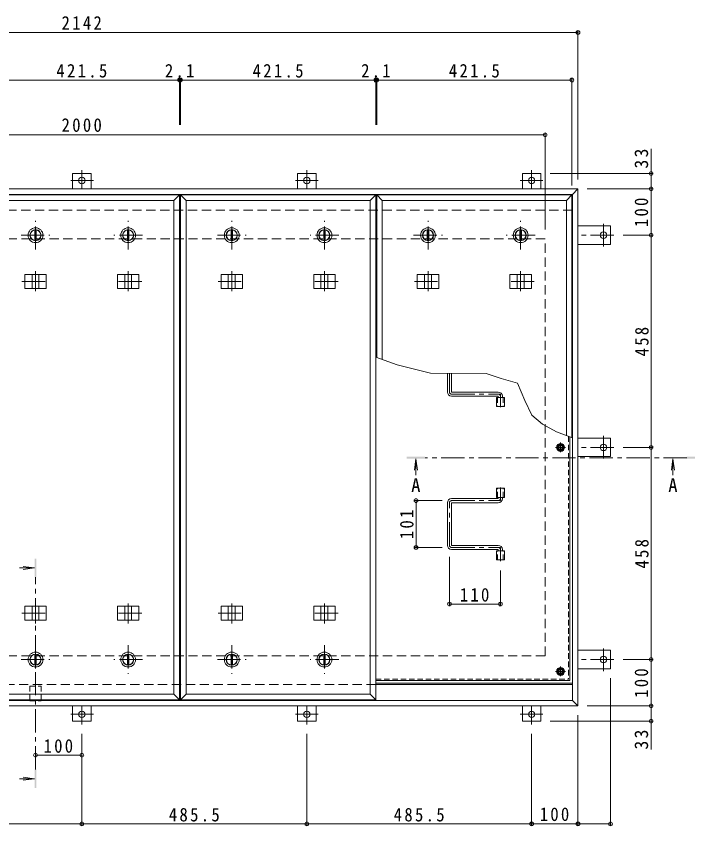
# Model space of a CAD drawing. Units: millimetres at full size, sheet at 1:10. Extents: x -2682 to 2797, y -1962 to 1822.
# Drawn here: x -1419 to 31, y -283 to 1464 of the extents above; entities that cross this region are included whole.
import ezdxf
from ezdxf.enums import TextEntityAlignment as Align

# ---------------------------------------------------------------- set-up
doc = ezdxf.new("R2010")
doc.units = ezdxf.units.MM
doc.header["$LTSCALE"] = 10
doc.header["$PDMODE"] = 32
doc.header["$PDSIZE"] = 8
for name, pattern in [('CHAIN1', [8, 5, -1, 1, -1]), ('DASHED1', [1.8, 1.2, -0.6]), ('DASHED2', [3, 2, -1])]:
    doc.linetypes.add(name, pattern=pattern)
for name, color, linetype, lineweight in [('0-1_躯体', 2, 'Continuous', 9), ('0-2_仕上', 3, 'Continuous', 9), ('0-3_建具', 4, 'Continuous', 9), ('0-5_寸法', 7, 'Continuous', 9), ('0-6_ハッチ', 6, 'Continuous', 9), ('0-7', 5, 'Continuous', 5), ('0-A', 3, 'CHAIN1', 9), ('0-B', 2, 'Continuous', 9), ('0-C', 2, 'Continuous', 9), ('0-E', 3, 'Continuous', 9), ('0-F', 7, 'Continuous', 9)]:
    doc.layers.add(name, color=color, linetype=linetype, lineweight=lineweight)
doc.styles.add('ＭＳ ゴシック', font='')
doc.styles.get('ＭＳ ゴシック').set_extended_font_data('MS Gothic')

msp = doc.modelspace()

# ---------------------------------------------------------------- linework, layer by layer
at = {"layer": '0-1_躯体', "linetype": 'DASHED2'}
for p, q in [((-217.83, 1045.44), (-2335.83, 1045.44)), ((-2276.83, 983.44), (-276.83, 983.44)), ((-276.83, 83.44), (-276.83, 983.44)), ((-2276.83, 83.44), (-276.83, 83.44)), ((-642.45, 21.44), (-2335.83, 21.44))]:
    msp.add_line(p, q, dxfattribs=at)
at = {"layer": '0-1_躯体', "linetype": 'CHAIN1'}
for p, q in [((-1176.83, 960.44), (-1176.83, 1022.44)), ((-753.2, 960.44), (-753.2, 1022.44)), ((-329.58, 960.44), (-329.58, 1022.44)), ((-1145.83, 991.44), (-1207.83, 991.44)), ((-722.2, 991.44), (-784.2, 991.44)), ((-298.58, 991.44), (-360.58, 991.44))]:
    msp.add_line(p, q, dxfattribs=at)
at = {"layer": '0-1_躯体'}
for p, q in [((-1178.33, 1002.84), (-1178.33, 980.04)), ((-1175.33, 1002.84), (-1175.33, 980.04)), ((-754.7, 1002.84), (-754.7, 980.04)), ((-751.7, 1002.84), (-751.7, 980.04)), ((-331.08, 1002.84), (-331.08, 980.04)), ((-328.08, 1002.84), (-328.08, 980.04)), ((-217.83, 21.44), (-642.45, 21.44))]:
    msp.add_line(p, q, dxfattribs=at)
for centre, radius in [((-1176.83, 991.44), 16), ((-1176.83, 991.44), 12), ((-1176.83, 991.44), 11.5), ((-753.2, 991.44), 16), ((-753.2, 991.44), 12), ((-753.2, 991.44), 11.5), ((-329.58, 991.44), 16), ((-329.58, 991.44), 12), ((-329.58, 991.44), 11.5)]:
    msp.add_circle(centre, radius, dxfattribs=at)
at = {"layer": '0-2_仕上'}
for p, q in [((-1487.58, 1078.44), (-1066.08, 1078.44)), ((-1078.08, 1066.44), (-1078.08, 0.44)), ((-1066.08, 1078.44), (-1066.08, -11.56)), ((-1063.95, 1078.44), (-642.45, 1078.44)), ((-1063.95, 1078.44), (-1051.95, 1066.44)), ((-1063.95, -11.56), (-1063.95, 1078.44)), ((-1051.95, 0.44), (-1051.95, 1066.44)), ((-654.45, 1066.44), (-654.45, 0.44)), ((-642.45, 1078.44), (-642.45, -11.56)), ((-640.33, 1078.44), (-218.83, 1078.44)), ((-640.33, 1078.44), (-628.33, 1066.44)), ((-640.33, 727.68), (-640.33, 1078.44)), ((-628.33, 723.35), (-628.33, 1066.44)), ((-230.83, 1066.44), (-230.83, 558.86)), ((-218.83, 1078.44), (-218.83, 554.21)), ((-381.98, 641.44), (-381.98, 621.44)), ((-381.98, 641.44), (-364.68, 641.44)), ((-364.68, 641.44), (-364.68, 621.44)), ((-381.98, 621.44), (-364.68, 621.44)), ((-381.98, 425.44), (-381.98, 445.44)), ((-381.98, 445.44), (-364.68, 445.44)), ((-364.68, 425.44), (-364.68, 445.44)), ((-381.98, 425.44), (-364.68, 425.44)), ((-381.98, 290.44), (-381.98, 310.44)), ((-381.98, 310.44), (-364.68, 310.44)), ((-364.68, 290.44), (-364.68, 310.44)), ((-381.98, 290.44), (-364.68, 290.44)), ((-1078.08, 0.44), (-1475.58, 0.44)), ((-1066.08, -11.56), (-1078.08, 0.44)), ((-1063.95, -11.56), (-1051.95, 0.44)), ((-654.45, 0.44), (-1051.95, 0.44)), ((-642.45, -11.56), (-654.45, 0.44)), ((-1066.08, -11.56), (-1487.58, -11.56)), ((-642.45, -11.56), (-1063.95, -11.56))]:
    msp.add_line(p, q, dxfattribs=at)
at = {"layer": '0-2_仕上', "linetype": 'DASHED1'}
for p, q in [((-379.68, 641.44), (-379.68, 621.44)), ((-366.98, 641.44), (-366.98, 621.44)), ((-379.68, 425.44), (-379.68, 445.44)), ((-366.98, 425.44), (-366.98, 445.44)), ((-379.68, 290.44), (-379.68, 310.44)), ((-366.98, 290.44), (-366.98, 310.44))]:
    msp.add_line(p, q, dxfattribs=at)
at = {"layer": '0-2_仕上', "color": 4}
for p, q in [((-555.83, 509.08), (-559.09, 484.3)), ((-555.83, 509.08), (-555.83, 473.48)), ((-555.83, 509.08), (-552.56, 484.3)), ((-0.88, 509.08), (-4.14, 484.3)), ((-0.88, 509.08), (2.38, 484.3)), ((-0.88, 509.08), (-0.88, 473.48)), ((-1378.83, 273.2), (-1411.6, 273.2)), ((-1378.83, 273.2), (-1403.61, 276.46)), ((-1378.83, 273.2), (-1403.61, 269.94)), ((-1378.83, -181.73), (-1411.6, -181.73)), ((-1378.83, -181.73), (-1403.61, -178.47)), ((-1378.83, -181.73), (-1403.61, -185))]:
    msp.add_line(p, q, dxfattribs=at)
at = {"layer": '0-2_仕上', "color": 4, "linetype": 'CHAIN1'}
for p, q in [((29.12, 511.08), (-535.83, 511.08)), ((-1376.83, -161.73), (-1376.83, 253.2))]:
    msp.add_line(p, q, dxfattribs=at)
at = {"layer": '0-2_仕上'}
for points in [[(-1475.58, 1066.44), (-1078.08, 1066.44), (-1066.08, 1078.44)], [(-1051.95, 1066.44), (-654.45, 1066.44), (-642.45, 1078.44)], [(-628.33, 1066.44), (-230.83, 1066.44), (-218.83, 1078.44)]]:
    msp.add_lwpolyline(points, dxfattribs=at)
at = {"layer": '0-2_仕上', "color": 4}
for points in [[(-575.83, 509.08), (-575.83, 513.08), (-535.83, 509.08), (-535.83, 513.08)], [(29.12, 509.08), (29.12, 513.08), (69.12, 509.08), (69.12, 513.08)], [(-1374.83, 293.2), (-1378.83, 293.2), (-1374.83, 253.2), (-1378.83, 253.2)], [(-1378.83, -201.73), (-1374.83, -201.73), (-1378.83, -161.73), (-1374.83, -161.73)]]:
    msp.add_solid(points, dxfattribs=at)
at = {"layer": '0-3_建具', "color": 2}
for p, q in [((-205.83, 1091.44), (-2347.83, 1091.44)), ((-205.83, 1091.44), (-217.83, 1079.44)), ((-205.83, -24.56), (-205.83, 1091.44)), ((-217.83, 1079.44), (-2335.83, 1079.44)), ((-217.83, -12.56), (-217.83, 1079.44)), ((-217.83, 21.44), (-642.45, 21.44)), ((-217.83, -12.56), (-2335.83, -12.56)), ((-205.83, -24.56), (-217.83, -12.56)), ((-205.83, -24.56), (-2347.83, -24.56))]:
    msp.add_line(p, q, dxfattribs=at)
at = {"layer": '0-3_建具', "linetype": 'CHAIN1'}
for p, q in [((-1376.83, 913.56), (-1376.83, 870.32)), ((-1176.83, 913.56), (-1176.83, 870.32)), ((-953.2, 913.56), (-953.2, 870.32)), ((-753.2, 913.56), (-753.2, 870.32)), ((-529.58, 913.56), (-529.58, 870.32)), ((-329.58, 913.56), (-329.58, 870.32)), ((-1406.24, 891.44), (-1347.42, 891.44)), ((-1147.42, 891.44), (-1206.24, 891.44)), ((-982.61, 891.44), (-923.79, 891.44)), ((-723.79, 891.44), (-782.61, 891.44)), ((-558.99, 891.44), (-500.17, 891.44)), ((-300.17, 891.44), (-358.99, 891.44)), ((-1376.83, 153.32), (-1376.83, 196.56)), ((-1176.83, 153.32), (-1176.83, 196.56)), ((-953.2, 153.32), (-953.2, 196.56)), ((-753.2, 153.32), (-753.2, 196.56)), ((-1406.24, 175.44), (-1347.42, 175.44)), ((-1147.42, 175.44), (-1206.24, 175.44)), ((-982.61, 175.44), (-923.79, 175.44)), ((-723.79, 175.44), (-782.61, 175.44))]:
    msp.add_line(p, q, dxfattribs=at)
at = {"layer": '0-3_建具'}
for p, q in [((-1399.92, 906.44), (-1353.74, 906.44)), ((-1399.92, 906.44), (-1399.92, 876.44)), ((-1384.33, 906.44), (-1384.33, 876.44)), ((-1369.33, 906.44), (-1369.33, 876.44)), ((-1353.74, 906.44), (-1353.74, 876.44)), ((-1199.92, 906.44), (-1199.92, 876.44)), ((-1153.74, 906.44), (-1199.92, 906.44)), ((-1184.33, 906.44), (-1184.33, 876.44)), ((-1169.33, 906.44), (-1169.33, 876.44)), ((-1153.74, 906.44), (-1153.74, 876.44)), ((-976.29, 906.44), (-930.11, 906.44)), ((-976.29, 906.44), (-976.29, 876.44)), ((-960.7, 906.44), (-960.7, 876.44)), ((-945.7, 906.44), (-945.7, 876.44)), ((-930.11, 906.44), (-930.11, 876.44)), ((-776.29, 906.44), (-776.29, 876.44)), ((-730.11, 906.44), (-776.29, 906.44)), ((-760.7, 906.44), (-760.7, 876.44)), ((-745.7, 906.44), (-745.7, 876.44)), ((-730.11, 906.44), (-730.11, 876.44)), ((-552.67, 906.44), (-506.49, 906.44)), ((-552.67, 906.44), (-552.67, 876.44)), ((-537.08, 906.44), (-537.08, 876.44)), ((-522.08, 906.44), (-522.08, 876.44)), ((-506.49, 906.44), (-506.49, 876.44)), ((-352.67, 906.44), (-352.67, 876.44)), ((-306.49, 906.44), (-352.67, 906.44)), ((-337.08, 906.44), (-337.08, 876.44)), ((-322.08, 906.44), (-322.08, 876.44)), ((-306.49, 906.44), (-306.49, 876.44)), ((-1399.92, 876.44), (-1353.74, 876.44)), ((-1153.74, 876.44), (-1199.92, 876.44)), ((-976.29, 876.44), (-930.11, 876.44)), ((-730.11, 876.44), (-776.29, 876.44)), ((-552.67, 876.44), (-506.49, 876.44)), ((-306.49, 876.44), (-352.67, 876.44)), ((-1399.92, 190.44), (-1353.74, 190.44)), ((-1399.92, 160.44), (-1399.92, 190.44)), ((-1384.33, 160.44), (-1384.33, 190.44)), ((-1369.33, 160.44), (-1369.33, 190.44)), ((-1353.74, 160.44), (-1353.74, 190.44)), ((-1199.92, 160.44), (-1199.92, 190.44)), ((-1153.74, 190.44), (-1199.92, 190.44)), ((-1184.33, 160.44), (-1184.33, 190.44)), ((-1169.33, 160.44), (-1169.33, 190.44)), ((-1153.74, 160.44), (-1153.74, 190.44)), ((-976.29, 190.44), (-930.11, 190.44)), ((-976.29, 160.44), (-976.29, 190.44)), ((-960.7, 160.44), (-960.7, 190.44)), ((-945.7, 160.44), (-945.7, 190.44)), ((-930.11, 160.44), (-930.11, 190.44)), ((-776.29, 160.44), (-776.29, 190.44)), ((-730.11, 190.44), (-776.29, 190.44)), ((-760.7, 160.44), (-760.7, 190.44)), ((-745.7, 160.44), (-745.7, 190.44)), ((-730.11, 160.44), (-730.11, 190.44)), ((-1399.92, 160.44), (-1353.74, 160.44)), ((-1153.74, 160.44), (-1199.92, 160.44)), ((-976.29, 160.44), (-930.11, 160.44)), ((-730.11, 160.44), (-776.29, 160.44))]:
    msp.add_line(p, q, dxfattribs=at)
at = {"layer": '0-5_寸法'}
msp.add_line((-217.83, 553.82), (-252.37, 567.2), dxfattribs=at)
at = {"layer": '0-5_寸法', "linetype": 'DASHED1'}
for p, q in [((-1389.13, 18.24), (-1389.13, -13.76)), ((-1389.13, 18.24), (-1364.53, 18.24)), ((-1364.53, 18.24), (-1364.53, -13.76)), ((-1389.13, -13.76), (-1364.53, -13.76))]:
    msp.add_line(p, q, dxfattribs=at)
at = {"layer": '0-5_寸法'}
for points in [[(-403.86, 693.26), (-524.01, 693.98), (-595.94, 711.66), (-642.45, 728.45)], [(-336.34, 671.77), (-371.3, 682.46), (-403.86, 693.26)], [(-252.37, 567.2), (-282.6, 583.62), (-305.17, 602.86), (-320.53, 634.31), (-336.34, 671.77)]]:
    msp.add_lwpolyline(points, dxfattribs=at)
at = {"layer": '0-6_ハッチ'}
for p, q in [((-487.83, 693.76), (-487.83, 652.94)), ((-478.83, 693.71), (-478.83, 653.94)), ((-477.83, 652.94), (-377.83, 652.94)), ((-378.83, 643.94), (-478.83, 643.94)), ((-377.83, 642.94), (-377.83, 641.44)), ((-368.83, 643.94), (-368.83, 641.44)), ((-378.83, 422.94), (-478.83, 422.94)), ((-377.83, 423.94), (-377.83, 425.44)), ((-368.83, 422.94), (-368.83, 425.44)), ((-487.83, 321.94), (-487.83, 413.94)), ((-478.83, 322.94), (-478.83, 412.94)), ((-477.83, 413.94), (-377.83, 413.94)), ((-477.83, 321.94), (-377.83, 321.94)), ((-378.83, 312.94), (-478.83, 312.94)), ((-377.83, 311.94), (-377.83, 310.44)), ((-368.83, 312.94), (-368.83, 310.44)), ((-642.45, 24.44), (-217.83, 24.44)), ((-642.45, 21.44), (-217.83, 21.44))]:
    msp.add_line(p, q, dxfattribs=at)
at = {"layer": '0-6_ハッチ', "linetype": 'CHAIN1'}
for p, q in [((-483.33, 693.74), (-483.33, 652.95)), ((-478.82, 648.44), (-373.33, 648.44)), ((-373.33, 620.06), (-373.33, 648.44)), ((-373.33, 446.82), (-373.33, 418.44)), ((-483.33, 321.95), (-483.33, 413.93)), ((-478.82, 418.44), (-373.33, 418.44)), ((-478.82, 317.44), (-373.33, 317.44)), ((-373.33, 287.55), (-373.33, 317.44))]:
    msp.add_line(p, q, dxfattribs=at)
at = {"layer": '0-6_ハッチ'}
for centre, radius, start, end in [((-478.83, 652.94), 9, 180, 270), ((-477.83, 653.94), 1, 180, 270), ((-377.83, 643.94), 9, 0, 90), ((-378.83, 642.94), 1, 0, 90), ((-478.83, 413.94), 9, 90, 180), ((-378.83, 423.94), 1, 270, 0), ((-377.83, 422.94), 9, 270, 0), ((-477.83, 412.94), 1, 90, 180), ((-478.83, 321.94), 9, 180, 270), ((-477.83, 322.94), 1, 180, 270), ((-377.83, 312.94), 9, 0, 90), ((-378.83, 311.94), 1, 0, 90)]:
    msp.add_arc(centre, radius, start, end, dxfattribs=at)
at = {"layer": '0-6_ハッチ', "linetype": 'CHAIN1'}
for centre, radius, start, end in [((-478.82, 652.95), 4.51, 180, 270), ((-377.83, 643.94), 4.5, 360, 89.70431), ((-377.83, 422.94), 4.5, 270.29569, 0), ((-478.82, 413.93), 4.51, 90, 180), ((-478.82, 321.95), 4.51, 180, 270), ((-377.83, 312.94), 4.5, 0, 89.70431)]:
    msp.add_arc(centre, radius, start, end, dxfattribs=at)
at = {"layer": '0-7'}
for centre, radius in [((-243.33, 533.44), 5), ((-243.33, 533.44), 4.19), ((-243.33, 49.94), 5), ((-243.33, 49.94), 4.19)]:
    msp.add_circle(centre, radius, dxfattribs=at)
at = {"layer": '0-A'}
for p, q in [((-243.33, 522.76), (-243.33, 544.12)), ((-232.65, 533.44), (-254.01, 533.44)), ((-243.33, 39.26), (-243.33, 60.62)), ((-232.65, 49.94), (-254.01, 49.94))]:
    msp.add_line(p, q, dxfattribs=at)
at = {"layer": '0-A', "linetype": 'DASHED1'}
for p in [(-226.53, 557.19), (-642.45, 33.14)]:
    msp.add_line(p, (-226.53, 33.14), dxfattribs=at)
at = {"layer": '0-A', "linetype": 'Continuous'}
for q in [(-223.33, 555.95), (-642.45, 29.94)]:
    msp.add_line((-223.33, 29.94), q, dxfattribs=at)
at = {"layer": '0-B'}
for p, q in [((-250.83, 533.44), (-247.07, 539.94)), ((-250.83, 533.44), (-247.07, 526.94)), ((-247.07, 539.94), (-239.58, 539.94)), ((-247.07, 526.94), (-239.58, 526.94)), ((-235.83, 533.44), (-239.58, 539.94)), ((-235.83, 533.44), (-239.58, 526.94)), ((-250.83, 49.94), (-247.07, 56.44)), ((-247.07, 56.44), (-239.58, 56.44)), ((-235.83, 49.94), (-239.58, 56.44)), ((-250.83, 49.94), (-247.07, 43.44)), ((-247.07, 43.44), (-239.58, 43.44)), ((-235.83, 49.94), (-239.58, 43.44))]:
    msp.add_line(p, q, dxfattribs=at)
for centre, radius in [((-243.33, 533.44), 8.5), ((-243.33, 533.44), 6.5), ((-243.33, 49.94), 8.5), ((-243.33, 49.94), 6.5)]:
    msp.add_circle(centre, radius, dxfattribs=at)
at = {"layer": '0-C', "linetype": 'CHAIN1'}
for p, q in [((-1376.83, 960.44), (-1376.83, 1022.44)), ((-953.2, 960.44), (-953.2, 1022.44)), ((-529.58, 960.44), (-529.58, 1022.44)), ((-1407.83, 991.44), (-1345.83, 991.44)), ((-984.2, 991.44), (-922.2, 991.44)), ((-560.58, 991.44), (-498.58, 991.44)), ((-1376.83, 106.44), (-1376.83, 44.44)), ((-1176.83, 106.44), (-1176.83, 44.44)), ((-953.2, 106.44), (-953.2, 44.44)), ((-753.2, 106.44), (-753.2, 44.44)), ((-1407.83, 75.44), (-1345.83, 75.44)), ((-1145.83, 75.44), (-1207.83, 75.44)), ((-984.2, 75.44), (-922.2, 75.44)), ((-722.2, 75.44), (-784.2, 75.44))]:
    msp.add_line(p, q, dxfattribs=at)
at = {"layer": '0-C'}
for p, q in [((-1378.33, 1002.84), (-1378.33, 980.04)), ((-1375.33, 1002.84), (-1375.33, 980.04)), ((-954.7, 1002.84), (-954.7, 980.04)), ((-951.7, 1002.84), (-951.7, 980.04)), ((-531.08, 1002.84), (-531.08, 980.04)), ((-528.08, 1002.84), (-528.08, 980.04)), ((-1378.33, 64.04), (-1378.33, 86.84)), ((-1375.33, 64.04), (-1375.33, 86.84)), ((-1178.33, 64.04), (-1178.33, 86.84)), ((-1175.33, 64.04), (-1175.33, 86.84)), ((-954.7, 64.04), (-954.7, 86.84)), ((-951.7, 64.04), (-951.7, 86.84)), ((-754.7, 64.04), (-754.7, 86.84)), ((-751.7, 64.04), (-751.7, 86.84))]:
    msp.add_line(p, q, dxfattribs=at)
for centre, radius in [((-1376.83, 991.44), 16), ((-1376.83, 991.44), 12), ((-1376.83, 991.44), 11.5), ((-953.2, 991.44), 16), ((-953.2, 991.44), 12), ((-953.2, 991.44), 11.5), ((-529.58, 991.44), 16), ((-529.58, 991.44), 12), ((-529.58, 991.44), 11.5), ((-1376.83, 75.44), 16), ((-1376.83, 75.44), 12), ((-1176.83, 75.44), 16), ((-1176.83, 75.44), 12), ((-953.2, 75.44), 16), ((-953.2, 75.44), 12), ((-753.2, 75.44), 16), ((-753.2, 75.44), 12), ((-1376.83, 75.44), 11.5), ((-1176.83, 75.44), 11.5), ((-953.2, 75.44), 11.5), ((-753.2, 75.44), 11.5)]:
    msp.add_circle(centre, radius, dxfattribs=at)
at = {"layer": '0-E'}
for p, q in [((-1296.83, 1091.44), (-1296.83, 1124.64)), ((-1256.83, 1124.64), (-1296.83, 1124.64)), ((-1256.83, 1091.44), (-1256.83, 1124.64)), ((-811.33, 1091.44), (-811.33, 1124.64)), ((-771.33, 1124.64), (-811.33, 1124.64)), ((-771.33, 1091.44), (-771.33, 1124.64)), ((-325.83, 1124.64), (-285.83, 1124.64)), ((-325.83, 1091.44), (-325.83, 1124.64)), ((-285.83, 1091.44), (-285.83, 1124.64)), ((-205.83, 1011.44), (-135.63, 1011.44)), ((-135.63, 1011.44), (-135.63, 971.44)), ((-205.83, 971.44), (-135.63, 971.44)), ((-205.83, 553.44), (-135.63, 553.44)), ((-135.63, 553.44), (-135.63, 513.44)), ((-205.83, 513.44), (-135.63, 513.44)), ((-205.83, 95.44), (-135.63, 95.44)), ((-135.63, 55.44), (-135.63, 95.44)), ((-205.83, 55.44), (-135.63, 55.44)), ((-1296.83, -24.56), (-1296.83, -57.76)), ((-1256.83, -24.56), (-1256.83, -57.76)), ((-811.33, -24.56), (-811.33, -57.76)), ((-771.33, -24.56), (-771.33, -57.76)), ((-325.83, -24.56), (-325.83, -57.76)), ((-285.83, -24.56), (-285.83, -57.76)), ((-1256.83, -57.76), (-1296.83, -57.76)), ((-771.33, -57.76), (-811.33, -57.76)), ((-325.83, -57.76), (-285.83, -57.76))]:
    msp.add_line(p, q, dxfattribs=at)
at = {"layer": '0-E', "linetype": 'CHAIN1'}
for p, q in [((-1276.83, 1131.8), (-1276.83, 1091.64)), ((-791.33, 1131.8), (-791.33, 1091.64)), ((-305.83, 1131.8), (-305.83, 1091.64)), ((-1251.99, 1109.64), (-1300.87, 1109.64)), ((-766.49, 1109.64), (-815.37, 1109.64)), ((-330.67, 1109.64), (-281.78, 1109.64)), ((-150.63, 1016.28), (-150.63, 967.39)), ((-128.47, 991.44), (-205.83, 991.44)), ((-150.63, 558.28), (-150.63, 509.39)), ((-128.47, 533.44), (-205.83, 533.44)), ((-150.63, 50.6), (-150.63, 99.49)), ((-128.47, 75.44), (-205.83, 75.44)), ((-1276.83, -64.92), (-1276.83, -24.76)), ((-791.33, -64.92), (-791.33, -24.76)), ((-305.83, -64.92), (-305.83, -24.76)), ((-1251.99, -42.76), (-1300.87, -42.76)), ((-766.49, -42.76), (-815.37, -42.76)), ((-330.67, -42.76), (-281.78, -42.76))]:
    msp.add_line(p, q, dxfattribs=at)
at = {"layer": '0-E'}
for centre in [(-1276.83, 1109.64), (-791.33, 1109.64), (-305.83, 1109.64), (-150.63, 991.44), (-150.63, 533.44), (-150.63, 75.44), (-1276.83, -42.76), (-791.33, -42.76), (-305.83, -42.76)]:
    msp.add_circle(centre, 7, dxfattribs=at)
at = {"layer": '0-F'}
for p, q in [((-2347.83, 1429.15), (-205.83, 1429.15)), ((-205.83, 1432.15), (-205.83, 1111.44)), ((-1066.08, 1329.36), (-1066.08, 1230)), ((-1063.95, 1329.36), (-1063.95, 1230)), ((-642.45, 1329.36), (-642.45, 1230)), ((-640.33, 1329.36), (-640.33, 1230)), ((-218.83, 1329.36), (-218.83, 1098.44)), ((-1487.58, 1326.36), (-1066.08, 1326.36)), ((-1066.08, 1326.36), (-1063.95, 1326.36)), ((-1063.95, 1326.36), (-642.45, 1326.36)), ((-642.45, 1326.36), (-640.33, 1326.36)), ((-640.33, 1326.36), (-218.83, 1326.36)), ((-2276.83, 1208.16), (-276.83, 1208.16)), ((-276.83, 1211.16), (-276.83, 1003.44)), ((-48.06, 1124.64), (-48.06, 1177.8)), ((-45.06, 1124.64), (-265.83, 1124.64)), ((-48.06, 1091.44), (-48.06, 1124.64)), ((-45.06, 1091.44), (-185.83, 1091.44)), ((-48.06, 1091.44), (-48.06, 991.44)), ((-45.06, 991.44), (-108.47, 991.44)), ((-48.06, 991.44), (-48.06, 533.44)), ((-45.06, 533.44), (-108.47, 533.44)), ((-48.06, 533.44), (-48.06, 75.44)), ((-558.48, 418.44), (-498.82, 418.44)), ((-555.48, 418.44), (-555.48, 317.44)), ((-558.48, 317.44), (-498.82, 317.44)), ((-483.33, 192.29), (-483.33, 297.44)), ((-373.33, 192.29), (-373.33, 267.55)), ((-373.33, 195.29), (-483.33, 195.29)), ((-45.06, 75.44), (-108.47, 75.44)), ((-48.06, 75.44), (-48.06, -24.56)), ((-135.63, -282.39), (-135.63, 35.44)), ((-45.06, -24.56), (-185.83, -24.56)), ((-48.06, -24.56), (-48.06, -57.76)), ((-205.83, -282.39), (-205.83, -44.56)), ((-45.06, -57.76), (-265.83, -57.76)), ((-48.06, -57.76), (-48.06, -118.77)), ((-1276.83, -282.39), (-1276.83, -84.92)), ((-791.33, -282.39), (-791.33, -84.92)), ((-305.83, -282.39), (-305.83, -84.92)), ((-1276.83, -131.02), (-1376.83, -131.02)), ((-1762.33, -279.39), (-1276.83, -279.39)), ((-1276.83, -279.39), (-791.33, -279.39)), ((-791.33, -279.39), (-305.83, -279.39)), ((-305.83, -279.39), (-205.83, -279.39)), ((-205.83, -279.39), (-135.63, -279.39))]:
    msp.add_line(p, q, dxfattribs=at)
for p in [(-205.83, 1429.15), (-1066.08, 1326.36), (-1063.95, 1326.36), (-642.45, 1326.36), (-640.33, 1326.36), (-218.83, 1326.36), (-276.83, 1208.16), (-48.06, 1124.64), (-48.06, 1091.44), (-48.06, 991.44), (-48.06, 533.44), (-555.48, 418.44), (-555.48, 317.44), (-483.33, 195.29), (-373.33, 195.29), (-48.06, 75.44), (-48.06, -24.56), (-48.06, -57.76), (-1376.83, -131.02), (-1276.83, -131.02), (-1276.83, -279.39), (-791.33, -279.39), (-305.83, -279.39), (-205.83, -279.39), (-135.63, -279.39)]:
    msp.add_point(p, dxfattribs=at)

# ---------------------------------------------------------------- texts
at = {"layer": '0-5_寸法', "color": 2, "style": 'ＭＳ ゴシック'}
for p in [(-565.83, 428.38), (-10.88, 428.38)]:
    msp.add_text('A', height=29.33, dxfattribs=at).set_placement(p, align=Align.BOTTOM_LEFT)
at = {"layer": '0-F', "color": 2, "char_height": 29.33, "attachment_point": 7, "style": 'ＭＳ ゴシック'}
for s, insert in [('\\T1.28;\\W0.9;2142', (-1320.58, 1435.15)), ('\\T1.28;\\W0.9;421.5', (-1331.83, 1331.36)), ('\\T1.27;\\W0.9;2.1', (-1097.51, 1331.36)), ('\\T1.28;\\W0.9;421.5', (-908.2, 1331.36)), ('\\T1.27;\\W0.9;2.1', (-673.89, 1331.36)), ('\\T1.28;\\W0.9;421.5', (-484.58, 1331.36)), ('\\T1.28;\\W0.9;2000', (-1320.58, 1214.16)), ('\\T1.27;\\W0.9;110', (-460.83, 200.29)), ('\\T1.27;\\W0.9;100', (-1359.33, -126.02)), ('\\T1.27;\\W0.9;100', (-288.33, -273.39)), ('\\T1.28;\\W0.9;485.5', (-1089.08, -274.39)), ('\\T1.28;\\W0.9;485.5', (-603.58, -274.39))]:
    msp.add_mtext(s, dxfattribs=dict(at, insert=insert))
at = {"layer": '0-F', "color": 2, "char_height": 29.33, "attachment_point": 7, "rotation": 90, "style": 'ＭＳ ゴシック'}
for s, insert in [('\\T1.27;\\W0.95;33', (-54.06, 1135.3)), ('\\T1.27;\\W0.9;100', (-54.06, 1008.94)), ('\\T1.27;\\W0.9;458', (-53.06, 729.94)), ('\\T1.27;\\W0.9;101', (-560.48, 335.44)), ('\\T1.27;\\W0.9;458', (-53.06, 271.94)), ('\\T1.27;\\W0.9;100', (-54.06, -7.06)), ('\\T1.27;\\W0.95;33', (-54.06, -118.77))]:
    msp.add_mtext(s, dxfattribs=dict(at, insert=insert))

doc.saveas('drawing.dxf')
